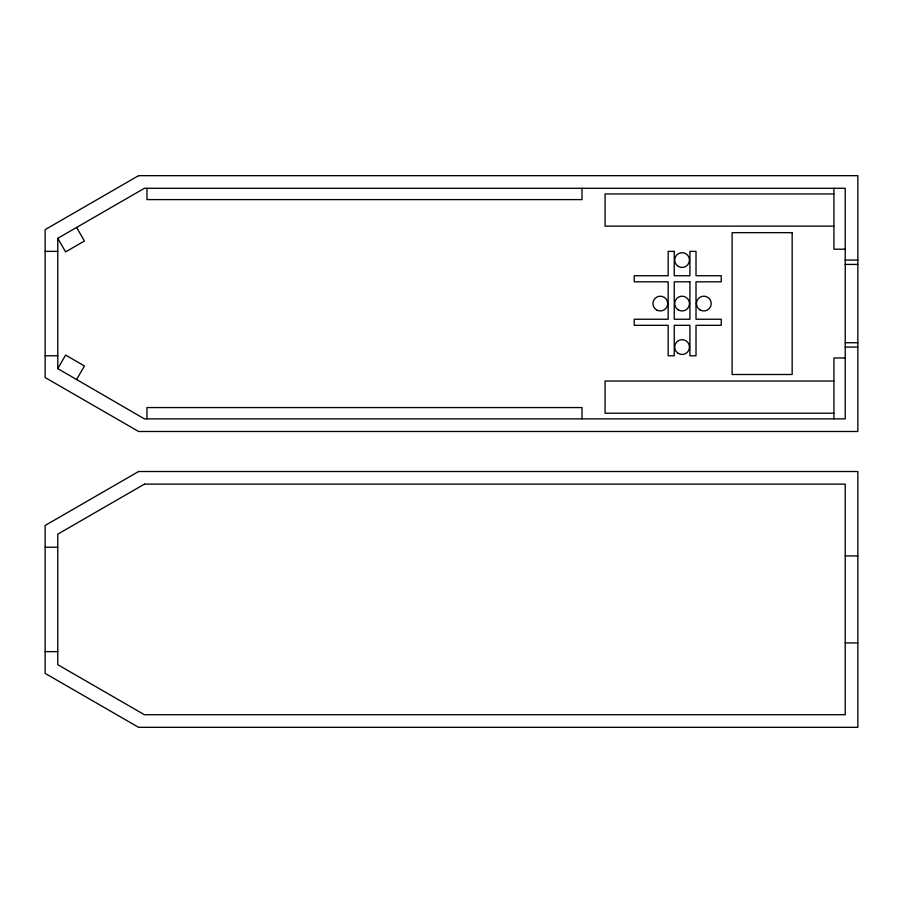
<?xml version="1.0" encoding="UTF-8"?>
<svg xmlns="http://www.w3.org/2000/svg" width="903" height="903" viewBox="0 0 903 903"><rect width="100%" height="100%" fill="white"/><g stroke="black" fill="none" stroke-linecap="round" stroke-linejoin="round"><path stroke-width="1.35" d="M57.769 368.616L57.769 238.313L144.424 188.287L845.231 188.287L845.231 418.868L144.424 418.868L57.769 368.616L65.626 355.06L84.442 365.975L76.586 379.52M833.92 193.942L605.078 193.942L605.078 226.134L833.92 226.134M845.231 249.194L833.92 249.194L833.92 188.287M45.15 251.373L57.769 251.373M845.231 260.075L857.85 260.075M845.231 264.421L857.85 264.421M845.231 342.734L857.85 342.734M845.231 347.079L857.85 347.079M45.15 355.782L57.769 355.782M845.231 357.96L833.92 357.96L833.92 418.868M833.92 381.021L605.078 381.021L605.078 413.213L833.92 413.213M45.15 547.218L57.769 547.218M845.231 555.921L857.85 555.921M845.231 642.925L857.85 642.925M45.15 651.627L57.769 651.627M76.608 227.443L84.442 241.011L65.603 251.881L57.769 238.313M582.017 188.287L582.017 199.597L146.952 199.597L146.952 188.287M582.017 418.868L582.017 407.558L146.952 407.558L146.952 418.868M138.588 175.667L45.15 229.622L45.15 377.544L138.588 431.487L857.85 431.487L857.85 175.667L138.588 175.667M138.588 471.513L45.15 525.456L45.15 673.378L138.588 727.333L857.85 727.333L857.85 471.513L138.588 471.513M144.424 484.132L57.769 534.158L57.769 664.687L144.424 714.713L845.231 714.713L845.231 484.132L144.424 484.132M792.157 232.658L732.119 232.658L732.119 374.497L792.157 374.497L792.157 232.658M674.248 251.373L668.164 251.373L668.164 275.731L634.222 275.731L634.222 281.826L668.164 281.826L668.164 319.244L634.222 319.244L634.222 325.328L668.164 325.328L668.164 355.782L674.248 355.782L674.248 325.328L689.915 325.328L689.915 355.782L696.01 355.782L696.01 325.328L721.237 325.328L721.237 319.244L696.01 319.244L696.01 281.826L721.237 281.826L721.237 275.731L696.01 275.731L696.01 251.373L689.915 251.373L689.915 275.731L674.248 275.731L674.248 251.373M689.915 281.826L674.248 281.826L674.248 319.244L689.915 319.244L689.915 281.826M677.939 353.208A7.393 7.393 0 0 0 689.463 347.61A7.393 7.393 0 0 0 678.853 340.431A7.393 7.393 0 0 0 677.939 353.208M700.096 309.966A7.393 7.393 0 0 0 711.237 303.622A7.393 7.393 0 0 0 700.175 297.155A7.393 7.393 0 0 0 700.096 309.966M678.345 309.966A7.393 7.393 0 0 0 689.486 303.622A7.393 7.393 0 0 0 678.424 297.155A7.393 7.393 0 0 0 678.345 309.966M656.594 309.966A7.393 7.393 0 0 0 667.723 303.622A7.393 7.393 0 0 0 656.673 297.155A7.393 7.393 0 0 0 656.594 309.966M678.39 266.475A7.393 7.393 0 0 0 689.474 260.075A7.393 7.393 0 0 0 678.39 253.664A7.393 7.393 0 0 0 678.39 266.475"/></g></svg>
